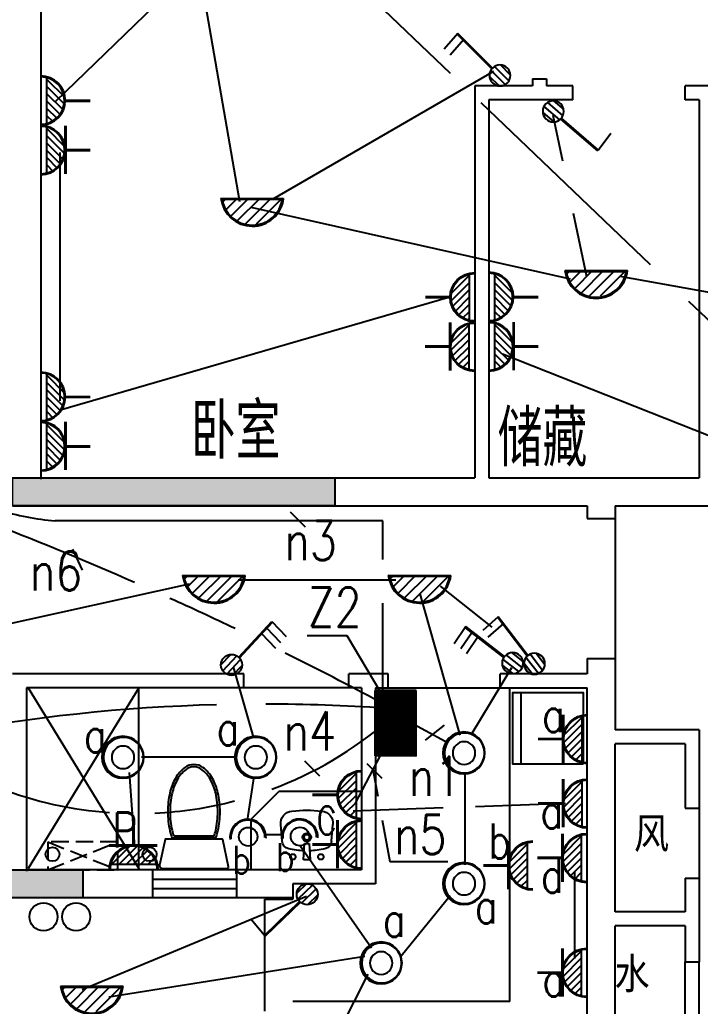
# Model space of a CAD drawing. Extents: x 45735 to 146968, y -75167 to -15767.
# Drawn here: x 96813 to 101671, y -39149 to -32101 of the extents above; entities that cross this region are included whole.
import ezdxf

# ---------------------------------------------------------------- set-up
doc = ezdxf.new("R2010")
doc.units = 0
doc.header["$LTSCALE"] = 1000
doc.header["$MEASUREMENT"] = 0
doc.linetypes.add('DASH', pattern=[0.35, 0.25, -0.1])
doc.linetypes.add('DASHED_50', pattern=[0.375, 0.25, -0.125])
doc.layers.get('0').update_dxf_attribs({"linetype": 'CONTINUOUS'})
for name, color, linetype in [('D-1', 4, 'CONTINUOUS'), ('DJ', 4, 'CONTINUOUS'), ('KG1', 4, 'CONTINUOUS'), ('WALL', 7, 'CONTINUOUS'), ('WINDOW', 7, 'CONTINUOUS'), ('WIRE', 1, 'CONTINUOUS'), ('厨卫', 251, 'CONTINUOUS'), ('文字', 7, 'CONTINUOUS'), ('柱', 252, 'CONTINUOUS'), ('热水器', 252, 'CONTINUOUS'), ('空调位', 7, 'CONTINUOUS'), ('管道', 6, 'CONTINUOUS')]:
    doc.layers.add(name, color=color, linetype=linetype)
doc.styles.add('_HZTXT', font='txt.shx', dxfattribs={"width": 0.8, "bigfont": 'hztxt.shx'})
doc.styles.add('HZTXT', font='romans.shx', dxfattribs={"width": 0.8, "bigfont": 'hztxt.shx'})

# ---------------------------------------------------------------- blocks, each defined once
blk = doc.blocks.new('*X15')
at = {"color": 0}
for p, q in [((-273.2, -61.1), (-245.7, -33.6)), ((-243.8, -137.7), (-140, -34)), ((-198, -198), (-34.4, -34.4)), ((-137.7, -243.8), (71.2, -34.8)), ((-61.1, -273.2), (176.9, -35.2)), ((41.3, -276.9), (282.5, -35.7))]:
    blk.add_line(p, q, dxfattribs=at)
blk = doc.blocks.new('K2211')
for p, q in [((-2.943, -0.429), (2.939, -0.453)), ((-2.942, -0.329), (2.939, -0.353))]:
    blk.add_line(p, q)
for radius, start, end in [(2.961, 186.38273, 353.15927), (2.861, 186.61496, 352.92705)]:
    blk.add_arc((0, 0), radius, start, end)
at = {"xscale": 0.0098684210526315, "yscale": 0.0098684210526315, "zscale": 0.0098684210526315}
blk.add_blockref('*X15', (0, 0), dxfattribs=at)
blk = doc.blocks.new('吸顶灯')
at = {"layer": 'DJ', "xscale": -76.03200000000001, "yscale": 76.03200000000001, "zscale": 76.03200000000001}
blk.add_blockref('K2211', (-108.6, 374.2), dxfattribs=at)
blk = doc.blocks.new('RSQ')
at = {"layer": '热水器', "linetype": 'DASH', "ltscale": 0.5}
for p, q in [((-250, 0), (250, -200)), ((-250, -200), (250, 0))]:
    blk.add_line(p, q, dxfattribs=at)
blk.add_lwpolyline([(250, 0), (-250, 0), (-250, -200), (250, -200)], close=True, dxfattribs=at)
blk = doc.blocks.new('*X18')
at = {"color": 0}
for p, q in [((-263, -529), (-33, -299)), ((-175, -529), (53, -301)), ((-87, -529), (121, -321)), ((2, -529), (178, -353)), ((-229, -406), (-188, -365)), ((90, -529), (224, -394)), ((179, -529), (262, -445)), ((267, -529), (289, -507))]:
    blk.add_line(p, q, dxfattribs=at)
blk = doc.blocks.new('K2303')
for p, q in [((-0.03, -2.63), (-0.03, 0.03)), ((0.07, -2.63), (0.07, 0.03)), ((-2.57, -4.69), (2.62, -4.69))]:
    blk.add_line(p, q)
for radius in [2.66, 2.56]:
    blk.add_arc((0.02, -5.3), radius, 0, 180)
at = {"xscale": 0.00888157894736835, "yscale": 0.00888157894736835, "zscale": 0.00888157894736835}
blk.add_blockref('*X18', (0, 0), dxfattribs=at)
blk = doc.blocks.new('*X20')
at = {"color": 0}
for p, q in [((-263, -529), (-33, -299)), ((-175, -529), (53, -301)), ((-87, -529), (121, -321)), ((2, -529), (178, -353)), ((-229, -406), (-188, -365)), ((90, -529), (224, -394)), ((179, -529), (262, -445)), ((267, -529), (289, -507))]:
    blk.add_line(p, q, dxfattribs=at)
blk = doc.blocks.new('K2307')
for p, q in [((-0.03, -2.63), (-0.03, 0.03)), ((0.07, -2.63), (0.07, 0.03)), ((-2.62, -2.6), (2.57, -2.6)), ((-2.62, -2.7), (2.57, -2.7)), ((-2.57, -4.69), (2.62, -4.69))]:
    blk.add_line(p, q)
for radius in [2.66, 2.56]:
    blk.add_arc((0.02, -5.3), radius, 0, 180)
at = {"xscale": 0.00888157894736835, "yscale": 0.00888157894736835, "zscale": 0.00888157894736835}
blk.add_blockref('*X20', (0, 0), dxfattribs=at)
blk = doc.blocks.new('插座')
at = {"layer": 'DJ', "xscale": 66.096, "yscale": 66.096, "zscale": 66.096, "rotation": 270}
for name, p in [('K2303', (-175.4, 269.9)), ('K2307', (-174.7, -84.1))]:
    blk.add_blockref(name, p, dxfattribs=at)
blk = doc.blocks.new('WC2')
for points in [[(210.5, 207.3, 0.354037), (206.6, 212.2), (24.2, 251, 0.477064), (0, 231.5), (0, -231.5, 0.477064), (12.1, -241.3), (206.6, -199.9, 0.354037), (210.5, -195)], [(218.2, 162.6), (218.2, -150.2, 0.033558), (268.9, -165.5, 0.056391), (405, -180.9, 0.056391), (541, -165.5, 0.070142), (644, -126.1, 0.106098), (721.4, -58.6, 0.162033), (743, 6.2, 0.162033), (721.4, 70.9, 0.106098), (644, 138.4, 0.070142), (541, 177.8, 0.056391), (405, 193.2, 0.056391), (268.9, 177.8, 0.033558)], [(232.4, 150.1), (232.4, -137.8, 0.027675), (272.6, -149.3, 0.056391), (405, -164.3, 0.056391), (537.3, -149.3, 0.070142), (636, -111.6, 0.106098), (708.2, -48.7, 0.162033), (726.4, 6.2, 0.162033), (708.2, 61, 0.106098), (636, 124, 0.070142), (537.3, 161.7, 0.056391), (405, 176.7, 0.056391), (272.6, 161.7, 0.027675)]]:
    blk.add_lwpolyline(points, format="xyb", close=True)
blk = doc.blocks.new('A32')
at = {"layer": 'DJ'}
blk.add_circle((709.5, -204.9), 88.3, dxfattribs=at)
for centre, radius, start, end in [((711.2, -199), 171.8, 177.58133, 6.8197), ((712.5, -200.6), 161.8, 178.58283, 5.12597)]:
    blk.add_arc(centre, radius, start, end, dxfattribs=at)
blk = doc.blocks.new('1')
at = {"layer": 'D-1'}
blk.add_circle((-9.3, -35), 80.7, dxfattribs=at)
at = {"layer": 'KG1'}
for centre, radius in [((-8.1, -34.4), 150), ((-12.5, -34.9), 142.5)]:
    blk.add_circle(centre, radius, dxfattribs=at)
blk = doc.blocks.new('*X27')
at = {"color": 0}
for p, q in [((-99.9, 253.6), (-3.6, 349.9)), ((-85.2, 197.6), (52.4, 335.2)), ((-49.2, 162.9), (87.1, 299.2)), ((9, 150.4), (99.6, 241))]:
    blk.add_line(p, q, dxfattribs=at)
blk = doc.blocks.new('K2361')
for p, q in [((0.627, 1.755), (3.864, 4.993)), ((0.698, 1.685), (3.935, 4.922)), ((3.935, 4.922), (5.238, 3.433))]:
    blk.add_line(p, q)
blk.add_circle((0, 0.987), 0.987)
at = {"xscale": 0.0098684210526315, "yscale": 0.0098684210526315, "zscale": 0.0098684210526315}
blk.add_blockref('*X27', (0, -1.48), dxfattribs=at)
blk = doc.blocks.new('单极开关')
at = {"layer": 'DJ', "xscale": -76.142592, "yscale": 76.142592, "zscale": 76.142592, "rotation": 180.0000000000094}
blk.add_blockref('K2361', (-170.4, 89.8), dxfattribs=at)
blk = doc.blocks.new('*X30')
at = {"color": 0}
for p, q in [((-99.9, 253.6), (-3.6, 349.9)), ((-85.2, 197.6), (52.4, 335.2)), ((-49.2, 162.9), (87.1, 299.2)), ((9, 150.4), (99.6, 241))]:
    blk.add_line(p, q, dxfattribs=at)
blk = doc.blocks.new('K2362')
for p, q in [((0.698, 1.685), (3.935, 4.922)), ((0.769, 1.614), (4.006, 4.851)), ((3.935, 4.922), (5.216, 3.458)), ((3.376, 4.363), (4.656, 2.899))]:
    blk.add_line(p, q)
blk.add_circle((0, 0.987), 0.987)
at = {"xscale": 0.0098684210526315, "yscale": 0.0098684210526315, "zscale": 0.0098684210526315}
blk.add_blockref('*X30', (0, -1.48), dxfattribs=at)
blk = doc.blocks.new('双极开关')
at = {"layer": 'DJ', "xscale": 76.142592, "yscale": 76.142592, "zscale": 76.142592}
blk.add_blockref('K2362', (-256.8, -41.2), dxfattribs=at)
blk = doc.blocks.new('*X37')
at = {"color": 0}
for p, q in [((-99.9, 253.6), (-3.6, 349.9)), ((-85.2, 197.6), (52.4, 335.2)), ((-49.2, 162.9), (87.1, 299.2)), ((9, 150.4), (99.6, 241))]:
    blk.add_line(p, q, dxfattribs=at)
blk = doc.blocks.new('K2363')
for p, q in [((0.698, 1.685), (3.935, 4.922)), ((0.769, 1.614), (4.006, 4.851)), ((3.935, 4.922), (5.216, 3.458)), ((2.891, 3.848), (4.172, 2.384)), ((3.376, 4.363), (4.656, 2.899))]:
    blk.add_line(p, q)
blk.add_circle((0, 0.987), 0.987)
at = {"xscale": 0.0098684210526315, "yscale": 0.0098684210526315, "zscale": 0.0098684210526315}
blk.add_blockref('*X37', (0, -1.48), dxfattribs=at)
blk = doc.blocks.new('A$C7D561DB7')
at = {"layer": 'DJ', "xscale": 76.142592, "yscale": 76.142592, "zscale": 76.142592}
blk.add_blockref('K2363', (75.1, 0), dxfattribs=at)
blk = doc.blocks.new('A$C38657A69')
at = {"layer": 'WIRE', "xscale": -1, "rotation": 85.80993442873107}
blk.add_blockref('A$C7D561DB7', (401.2, 451.8), dxfattribs=at)
blk = doc.blocks.new('A$C306B6713')
at = {"layer": 'WIRE', "xscale": -1, "rotation": 346.7233342377823}
blk.add_blockref('A$C38657A69', (299.3, -23.9), dxfattribs=at)
blk = doc.blocks.new('*X23')
at = {"color": 0}
for p, q in [((42.1112, 32.9931), (42.3612, 33.2431)), ((42.1113, 32.9949), (42.3594, 33.2431)), ((42.1113, 32.9967), (42.3577, 33.2431)), ((42.1113, 32.9984), (42.3559, 33.2431)), ((42.1113, 33.0002), (42.3541, 33.2431)), ((42.1113, 33.002), (42.3524, 33.2431)), ((42.1113, 33.0037), (42.3506, 33.2431)), ((42.1113, 33.0055), (42.3488, 33.2431)), ((42.1113, 33.0073), (42.3471, 33.2431)), ((42.1113, 33.009), (42.3453, 33.2431)), ((42.1113, 33.0108), (42.3435, 33.2431)), ((42.1113, 33.0126), (42.3418, 33.2431)), ((42.1113, 33.0143), (42.34, 33.2431)), ((42.1113, 33.0161), (42.3382, 33.2431)), ((42.1113, 33.0179), (42.3365, 33.2431)), ((42.1113, 33.0196), (42.3347, 33.2431)), ((42.1113, 33.0214), (42.3329, 33.2431)), ((42.1113, 33.0232), (42.3312, 33.2431)), ((42.1113, 33.0249), (42.3294, 33.2431)), ((42.1113, 33.0267), (42.3276, 33.2431)), ((42.1113, 33.0285), (42.3259, 33.2431)), ((42.1113, 33.0303), (42.3241, 33.2431)), ((42.1113, 33.032), (42.3223, 33.2431)), ((42.1113, 33.0338), (42.3206, 33.2431)), ((42.1113, 33.0356), (42.3188, 33.2431)), ((42.1113, 33.0373), (42.317, 33.2431)), ((42.1113, 33.0391), (42.3153, 33.2431)), ((42.1113, 33.0409), (42.3135, 33.2431)), ((42.1113, 33.0426), (42.3117, 33.2431)), ((42.1113, 33.0444), (42.31, 33.2431)), ((42.1113, 33.0462), (42.3082, 33.2431)), ((42.1113, 33.0479), (42.3064, 33.2431)), ((42.1113, 33.0497), (42.3046, 33.2431)), ((42.1113, 33.0515), (42.3029, 33.2431)), ((42.1113, 33.0532), (42.3011, 33.2431)), ((42.1113, 33.055), (42.2993, 33.2431)), ((42.1113, 33.0568), (42.2976, 33.2431)), ((42.1113, 33.0585), (42.2958, 33.2431)), ((42.1113, 33.0603), (42.294, 33.2431)), ((42.1113, 33.0621), (42.2923, 33.2431)), ((42.1113, 33.0638), (42.2905, 33.2431)), ((42.1113, 33.0656), (42.2887, 33.2431)), ((42.1113, 33.0674), (42.287, 33.2431)), ((42.1113, 33.0691), (42.2852, 33.2431)), ((42.1113, 33.0709), (42.2834, 33.2431)), ((42.1113, 33.0727), (42.2817, 33.2431)), ((42.1113, 33.0744), (42.2799, 33.2431)), ((42.1113, 33.0762), (42.2781, 33.2431)), ((42.1113, 33.078), (42.2764, 33.2431)), ((42.1113, 33.0797), (42.2746, 33.2431)), ((42.1113, 33.0815), (42.2728, 33.2431)), ((42.1113, 33.0833), (42.2711, 33.2431)), ((42.1113, 33.0851), (42.2693, 33.2431)), ((42.1113, 33.0868), (42.2675, 33.2431)), ((42.1113, 33.0886), (42.2658, 33.2431)), ((42.1113, 33.0904), (42.264, 33.2431)), ((42.1113, 33.0921), (42.2622, 33.2431)), ((42.1113, 33.0939), (42.2605, 33.2431)), ((42.1113, 33.0957), (42.2587, 33.2431)), ((42.1113, 33.0974), (42.2569, 33.2431)), ((42.1113, 33.0992), (42.2552, 33.2431)), ((42.1113, 33.101), (42.2534, 33.2431)), ((42.1113, 33.1027), (42.2516, 33.2431)), ((42.1113, 33.1045), (42.2498, 33.2431)), ((42.1113, 33.1063), (42.2481, 33.2431)), ((42.1113, 33.108), (42.2463, 33.2431)), ((42.1113, 33.1098), (42.2445, 33.2431)), ((42.1113, 33.1116), (42.2428, 33.2431)), ((42.1113, 33.1133), (42.241, 33.2431)), ((42.1113, 33.1151), (42.2392, 33.2431)), ((42.1113, 33.1169), (42.2375, 33.2431)), ((42.1113, 33.1186), (42.2357, 33.2431)), ((42.1113, 33.1204), (42.2339, 33.2431)), ((42.1113, 33.1222), (42.2322, 33.2431)), ((42.1113, 33.1239), (42.2304, 33.2431)), ((42.1113, 33.1257), (42.2286, 33.2431)), ((42.1113, 33.1275), (42.2269, 33.2431)), ((42.1113, 33.1292), (42.2251, 33.2431)), ((42.1113, 33.131), (42.2233, 33.2431)), ((42.1113, 33.1328), (42.2216, 33.2431)), ((42.1113, 33.1346), (42.2198, 33.2431)), ((42.1113, 33.1363), (42.218, 33.2431)), ((42.1113, 33.1381), (42.2163, 33.2431)), ((42.1113, 33.1399), (42.2145, 33.2431)), ((42.1113, 33.1416), (42.2127, 33.2431)), ((42.1113, 33.1434), (42.211, 33.2431)), ((42.1113, 33.1452), (42.2092, 33.2431)), ((42.1113, 33.1469), (42.2074, 33.2431)), ((42.1113, 33.1487), (42.2057, 33.2431)), ((42.1113, 33.1505), (42.2039, 33.2431)), ((42.1113, 33.1522), (42.2021, 33.2431)), ((42.1113, 33.154), (42.2004, 33.2431)), ((42.1113, 33.1558), (42.1986, 33.2431)), ((42.1113, 33.1575), (42.1968, 33.2431)), ((42.1113, 33.1593), (42.195, 33.2431)), ((42.1113, 33.1611), (42.1933, 33.2431)), ((42.1113, 33.1628), (42.1915, 33.2431)), ((42.1113, 33.1646), (42.1897, 33.2431)), ((42.1113, 33.1664), (42.188, 33.2431)), ((42.1113, 33.1681), (42.1862, 33.2431)), ((42.1113, 33.1699), (42.1844, 33.2431)), ((42.1113, 33.1717), (42.1827, 33.2431)), ((42.1113, 33.1734), (42.1809, 33.2431)), ((42.1113, 33.1752), (42.1791, 33.2431)), ((42.1113, 33.177), (42.1774, 33.2431)), ((42.1113, 33.1787), (42.1756, 33.2431)), ((42.1113, 33.1805), (42.1738, 33.2431)), ((42.1113, 33.1823), (42.1721, 33.2431)), ((42.1113, 33.184), (42.1703, 33.2431)), ((42.1113, 33.1858), (42.1685, 33.2431)), ((42.1113, 33.1876), (42.1668, 33.2431)), ((42.1113, 33.1894), (42.165, 33.2431)), ((42.1113, 33.1911), (42.1632, 33.2431)), ((42.1113, 33.1929), (42.1615, 33.2431)), ((42.1113, 33.1947), (42.1597, 33.2431)), ((42.1113, 33.1964), (42.1579, 33.2431)), ((42.1113, 33.1982), (42.1562, 33.2431)), ((42.1113, 33.2), (42.1544, 33.2431)), ((42.1113, 33.2017), (42.1526, 33.2431)), ((42.1113, 33.2035), (42.1509, 33.2431)), ((42.1113, 33.2053), (42.1491, 33.2431)), ((42.1113, 33.207), (42.1473, 33.2431)), ((42.1113, 33.2088), (42.1455, 33.2431)), ((42.1113, 33.2106), (42.1438, 33.2431)), ((42.1113, 33.2123), (42.142, 33.2431)), ((42.1113, 33.2141), (42.1402, 33.2431)), ((42.1113, 33.2159), (42.1385, 33.2431)), ((42.1113, 33.2176), (42.1367, 33.2431)), ((42.1113, 33.2194), (42.1349, 33.2431)), ((42.1113, 33.2212), (42.1332, 33.2431)), ((42.1113, 33.2229), (42.1314, 33.2431)), ((42.1113, 33.2247), (42.1296, 33.2431)), ((42.1113, 33.2265), (42.1279, 33.2431)), ((42.1113, 33.2282), (42.1261, 33.2431)), ((42.1113, 33.23), (42.1243, 33.2431)), ((42.1113, 33.2318), (42.1226, 33.2431)), ((42.1113, 33.2335), (42.1208, 33.2431)), ((42.1113, 33.2353), (42.119, 33.2431)), ((42.1113, 33.2371), (42.1173, 33.2431)), ((42.1113, 33.2388), (42.1155, 33.2431)), ((42.1113, 33.2406), (42.1137, 33.2431)), ((42.1113, 33.2424), (42.112, 33.2431)), ((42.113, 32.9931), (42.363, 33.2431)), ((42.1148, 32.9931), (42.3648, 33.2431)), ((42.1165, 32.9931), (42.3665, 33.2431)), ((42.1183, 32.9931), (42.3683, 33.2431)), ((42.1201, 32.9931), (42.3701, 33.2431)), ((42.1218, 32.9931), (42.3718, 33.2431)), ((42.1236, 32.9931), (42.3736, 33.2431)), ((42.1254, 32.9931), (42.3754, 33.2431)), ((42.1271, 32.9931), (42.3771, 33.2431)), ((42.1289, 32.9931), (42.3789, 33.2431)), ((42.1307, 32.9931), (42.3807, 33.2431)), ((42.1324, 32.9931), (42.3824, 33.2431)), ((42.1342, 32.9931), (42.3842, 33.2431)), ((42.136, 32.9931), (42.386, 33.2431)), ((42.1377, 32.9931), (42.3877, 33.2431)), ((42.1395, 32.9931), (42.3895, 33.2431)), ((42.1413, 32.9931), (42.3913, 33.2431)), ((42.143, 32.9931), (42.393, 33.2431)), ((42.1448, 32.9931), (42.3948, 33.2431)), ((42.1466, 32.9931), (42.3966, 33.2431)), ((42.1483, 32.9931), (42.3983, 33.2431)), ((42.1501, 32.9931), (42.4001, 33.2431)), ((42.1519, 32.9931), (42.4019, 33.2431)), ((42.1536, 32.9931), (42.4036, 33.2431)), ((42.1554, 32.9931), (42.4054, 33.2431)), ((42.1572, 32.9931), (42.4072, 33.2431)), ((42.1589, 32.9931), (42.4089, 33.2431)), ((42.1607, 32.9931), (42.4107, 33.2431)), ((42.1625, 32.9931), (42.4125, 33.2431)), ((42.1643, 32.9931), (42.4143, 33.2431)), ((42.166, 32.9931), (42.416, 33.2431)), ((42.1678, 32.9931), (42.4178, 33.2431)), ((42.1696, 32.9931), (42.4196, 33.2431)), ((42.1713, 32.9931), (42.4213, 33.2431)), ((42.1731, 32.9931), (42.4231, 33.2431)), ((42.1749, 32.9931), (42.4249, 33.2431)), ((42.1766, 32.9931), (42.4266, 33.2431)), ((42.1784, 32.9931), (42.4284, 33.2431)), ((42.1802, 32.9931), (42.4302, 33.2431)), ((42.1819, 32.9931), (42.4319, 33.2431)), ((42.1837, 32.9931), (42.4337, 33.2431)), ((42.1855, 32.9931), (42.4355, 33.2431)), ((42.1872, 32.9931), (42.4372, 33.2431)), ((42.189, 32.9931), (42.439, 33.2431)), ((42.1908, 32.9931), (42.4408, 33.2431)), ((42.1925, 32.9931), (42.4425, 33.2431)), ((42.1943, 32.9931), (42.4443, 33.2431)), ((42.1961, 32.9931), (42.4461, 33.2431)), ((42.1978, 32.9931), (42.4478, 33.2431)), ((42.1996, 32.9931), (42.4496, 33.2431)), ((42.2014, 32.9931), (42.4514, 33.2431)), ((42.2031, 32.9931), (42.4531, 33.2431)), ((42.2049, 32.9931), (42.4549, 33.2431)), ((42.2067, 32.9931), (42.4567, 33.2431)), ((42.2084, 32.9931), (42.4584, 33.2431)), ((42.2102, 32.9931), (42.4602, 33.2431)), ((42.212, 32.9931), (42.462, 33.2431)), ((42.2137, 32.9931), (42.4637, 33.2431)), ((42.2155, 32.9931), (42.4655, 33.2431)), ((42.2173, 32.9931), (42.4673, 33.2431)), ((42.2191, 32.9931), (42.4691, 33.2431)), ((42.2208, 32.9931), (42.4708, 33.2431)), ((42.2226, 32.9931), (42.4726, 33.2431)), ((42.2244, 32.9931), (42.4744, 33.2431)), ((42.2261, 32.9931), (42.4761, 33.2431)), ((42.2279, 32.9931), (42.4779, 33.2431)), ((42.2297, 32.9931), (42.4797, 33.2431)), ((42.2314, 32.9931), (42.4814, 33.2431)), ((42.2332, 32.9931), (42.4832, 33.2431)), ((42.235, 32.9931), (42.485, 33.2431)), ((42.2367, 32.9931), (42.4867, 33.2431)), ((42.2385, 32.9931), (42.4885, 33.2431)), ((42.2403, 32.9931), (42.4903, 33.2431)), ((42.242, 32.9931), (42.492, 33.2431)), ((42.2438, 32.9931), (42.4938, 33.2431)), ((42.2456, 32.9931), (42.4956, 33.2431)), ((42.2473, 32.9931), (42.4973, 33.2431)), ((42.2491, 32.9931), (42.4991, 33.2431)), ((42.2509, 32.9931), (42.5009, 33.2431)), ((42.2526, 32.9931), (42.5026, 33.2431)), ((42.2544, 32.9931), (42.5044, 33.2431)), ((42.2562, 32.9931), (42.5062, 33.2431)), ((42.2579, 32.9931), (42.5079, 33.2431)), ((42.2597, 32.9931), (42.5097, 33.2431)), ((42.2615, 32.9931), (42.5113, 33.2429)), ((42.2632, 32.9931), (42.5113, 33.2411)), ((42.265, 32.9931), (42.5113, 33.2393)), ((42.2668, 32.9931), (42.5113, 33.2376)), ((42.2685, 32.9931), (42.5113, 33.2358)), ((42.2703, 32.9931), (42.5113, 33.234)), ((42.2721, 32.9931), (42.5113, 33.2323)), ((42.2739, 32.9931), (42.5113, 33.2305)), ((42.2756, 32.9931), (42.5113, 33.2287)), ((42.2774, 32.9931), (42.5113, 33.227)), ((42.2792, 32.9931), (42.5113, 33.2252)), ((42.2809, 32.9931), (42.5113, 33.2234)), ((42.2827, 32.9931), (42.5113, 33.2217)), ((42.2845, 32.9931), (42.5113, 33.2199)), ((42.2862, 32.9931), (42.5113, 33.2181)), ((42.288, 32.9931), (42.5113, 33.2164)), ((42.2898, 32.9931), (42.5113, 33.2146)), ((42.2915, 32.9931), (42.5113, 33.2128)), ((42.2933, 32.9931), (42.5113, 33.211)), ((42.2951, 32.9931), (42.5113, 33.2093)), ((42.2968, 32.9931), (42.5113, 33.2075)), ((42.2986, 32.9931), (42.5113, 33.2057)), ((42.3004, 32.9931), (42.5113, 33.204)), ((42.3021, 32.9931), (42.5113, 33.2022)), ((42.3039, 32.9931), (42.5113, 33.2004)), ((42.3057, 32.9931), (42.5113, 33.1987)), ((42.3074, 32.9931), (42.5113, 33.1969)), ((42.3092, 32.9931), (42.5113, 33.1951)), ((42.311, 32.9931), (42.5113, 33.1934)), ((42.3127, 32.9931), (42.5113, 33.1916)), ((42.3145, 32.9931), (42.5113, 33.1898)), ((42.3163, 32.9931), (42.5113, 33.1881)), ((42.318, 32.9931), (42.5113, 33.1863)), ((42.3198, 32.9931), (42.5113, 33.1845)), ((42.3216, 32.9931), (42.5113, 33.1828)), ((42.3233, 32.9931), (42.5113, 33.181)), ((42.3251, 32.9931), (42.5113, 33.1792)), ((42.3269, 32.9931), (42.5113, 33.1775)), ((42.3287, 32.9931), (42.5113, 33.1757)), ((42.3304, 32.9931), (42.5113, 33.1739)), ((42.3322, 32.9931), (42.5113, 33.1722)), ((42.334, 32.9931), (42.5113, 33.1704)), ((42.3357, 32.9931), (42.5113, 33.1686)), ((42.3375, 32.9931), (42.5113, 33.1669)), ((42.3393, 32.9931), (42.5113, 33.1651)), ((42.341, 32.9931), (42.5113, 33.1633)), ((42.3428, 32.9931), (42.5113, 33.1616)), ((42.3446, 32.9931), (42.5113, 33.1598)), ((42.3463, 32.9931), (42.5113, 33.158)), ((42.3481, 32.9931), (42.5113, 33.1562)), ((42.3499, 32.9931), (42.5113, 33.1545)), ((42.3516, 32.9931), (42.5113, 33.1527)), ((42.3534, 32.9931), (42.5113, 33.1509)), ((42.3552, 32.9931), (42.5113, 33.1492)), ((42.3569, 32.9931), (42.5113, 33.1474)), ((42.3587, 32.9931), (42.5113, 33.1456)), ((42.3605, 32.9931), (42.5113, 33.1439)), ((42.3622, 32.9931), (42.5113, 33.1421)), ((42.364, 32.9931), (42.5113, 33.1403)), ((42.3658, 32.9931), (42.5113, 33.1386)), ((42.3675, 32.9931), (42.5113, 33.1368)), ((42.3693, 32.9931), (42.5113, 33.135)), ((42.3711, 32.9931), (42.5113, 33.1333)), ((42.3728, 32.9931), (42.5113, 33.1315)), ((42.3746, 32.9931), (42.5113, 33.1297)), ((42.3764, 32.9931), (42.5113, 33.128)), ((42.3782, 32.9931), (42.5113, 33.1262)), ((42.3799, 32.9931), (42.5113, 33.1244)), ((42.3817, 32.9931), (42.5113, 33.1227)), ((42.3835, 32.9931), (42.5113, 33.1209)), ((42.3852, 32.9931), (42.5113, 33.1191)), ((42.387, 32.9931), (42.5113, 33.1174)), ((42.3888, 32.9931), (42.5113, 33.1156)), ((42.3905, 32.9931), (42.5113, 33.1138)), ((42.3923, 32.9931), (42.5113, 33.1121)), ((42.3941, 32.9931), (42.5113, 33.1103)), ((42.3958, 32.9931), (42.5113, 33.1085)), ((42.3976, 32.9931), (42.5113, 33.1068)), ((42.3994, 32.9931), (42.5113, 33.105)), ((42.4011, 32.9931), (42.5113, 33.1032)), ((42.4029, 32.9931), (42.5113, 33.1014)), ((42.4047, 32.9931), (42.5113, 33.0997)), ((42.4064, 32.9931), (42.5113, 33.0979)), ((42.4082, 32.9931), (42.5113, 33.0961)), ((42.41, 32.9931), (42.5113, 33.0944)), ((42.4117, 32.9931), (42.5113, 33.0926)), ((42.4135, 32.9931), (42.5113, 33.0908)), ((42.4153, 32.9931), (42.5113, 33.0891)), ((42.417, 32.9931), (42.5113, 33.0873)), ((42.4188, 32.9931), (42.5113, 33.0855)), ((42.4206, 32.9931), (42.5113, 33.0838)), ((42.4223, 32.9931), (42.5113, 33.082)), ((42.4241, 32.9931), (42.5113, 33.0802)), ((42.4259, 32.9931), (42.5113, 33.0785)), ((42.4276, 32.9931), (42.5113, 33.0767)), ((42.4294, 32.9931), (42.5113, 33.0749)), ((42.4312, 32.9931), (42.5113, 33.0732)), ((42.433, 32.9931), (42.5113, 33.0714)), ((42.4347, 32.9931), (42.5113, 33.0696)), ((42.4365, 32.9931), (42.5113, 33.0679)), ((42.4383, 32.9931), (42.5113, 33.0661)), ((42.44, 32.9931), (42.5113, 33.0643)), ((42.4418, 32.9931), (42.5113, 33.0626)), ((42.4436, 32.9931), (42.5113, 33.0608)), ((42.4453, 32.9931), (42.5113, 33.059)), ((42.4471, 32.9931), (42.5113, 33.0573)), ((42.4489, 32.9931), (42.5113, 33.0555)), ((42.4506, 32.9931), (42.5113, 33.0537)), ((42.4524, 32.9931), (42.5113, 33.0519)), ((42.4542, 32.9931), (42.5113, 33.0502)), ((42.4559, 32.9931), (42.5113, 33.0484)), ((42.4577, 32.9931), (42.5113, 33.0466)), ((42.4595, 32.9931), (42.5113, 33.0449)), ((42.4612, 32.9931), (42.5113, 33.0431)), ((42.463, 32.9931), (42.5113, 33.0413)), ((42.4648, 32.9931), (42.5113, 33.0396)), ((42.4665, 32.9931), (42.5113, 33.0378)), ((42.4683, 32.9931), (42.5113, 33.036)), ((42.4701, 32.9931), (42.5113, 33.0343)), ((42.4718, 32.9931), (42.5113, 33.0325)), ((42.4736, 32.9931), (42.5113, 33.0307)), ((42.4754, 32.9931), (42.5113, 33.029)), ((42.4771, 32.9931), (42.5113, 33.0272)), ((42.4789, 32.9931), (42.5113, 33.0254)), ((42.4807, 32.9931), (42.5113, 33.0237)), ((42.4824, 32.9931), (42.5113, 33.0219)), ((42.4842, 32.9931), (42.5113, 33.0201)), ((42.486, 32.9931), (42.5113, 33.0184)), ((42.4878, 32.9931), (42.5113, 33.0166)), ((42.4895, 32.9931), (42.5113, 33.0148)), ((42.4913, 32.9931), (42.5113, 33.0131)), ((42.4931, 32.9931), (42.5113, 33.0113)), ((42.4948, 32.9931), (42.5113, 33.0095)), ((42.4966, 32.9931), (42.5113, 33.0078)), ((42.4984, 32.9931), (42.5113, 33.006)), ((42.5001, 32.9931), (42.5113, 33.0042)), ((42.5019, 32.9931), (42.5113, 33.0025)), ((42.5037, 32.9931), (42.5113, 33.0007)), ((42.5054, 32.9931), (42.5113, 32.9989)), ((42.5072, 32.9931), (42.5113, 32.9971)), ((42.509, 32.9931), (42.5113, 32.9954))]:
    blk.add_line(p, q, dxfattribs=at)
blk = doc.blocks.new('A8')
at = {"layer": 'DJ'}
for p, q in [((390, -308), (1326, -308)), ((390, -308), (390, -893)), ((1326, -308), (1326, -893)), ((390, -893), (1326, -893))]:
    blk.add_line(p, q, dxfattribs=at)
blk.add_solid([(390, -893), (390, -308), (1326, -893), (1326, -308)], dxfattribs=at)
at = {"layer": 'DJ', "xscale": 2340, "yscale": 2340, "zscale": 2340}
blk.add_blockref('*X23', (-98150, -78097), dxfattribs=at)
blk = doc.blocks.new('配电箱')
at = {"layer": 'DJ', "xscale": 0.5, "yscale": 0.5, "zscale": 0.5, "rotation": 180}
blk.add_blockref('A8', (379.9, -625.6), dxfattribs=at)

msp = doc.modelspace()

# ---------------------------------------------------------------- hatches: boundary and pattern name
at = {"layer": '柱'}
h = msp.add_hatch(color=256, dxfattribs=at)
h.paths.add_polyline_path([(105162.6, -39974.5), (105162.6, -39774.5), (105862.6, -39774.5), (105862.6, -42174.5), (105062.6, -42174.5), (105062.6, -41974.5), (105662.6, -41974.5), (105662.6, -39974.5)])
h.paths.add_polyline_path([(92062.6, -42774.5), (91562.6, -42774.5), (91562.6, -44374.5), (91762.6, -44374.5), (91762.6, -42974.5), (92062.6, -42974.5)])
h.paths.add_polyline_path([(91562.6, -46274.5), (91762.6, -46274.5), (91762.6, -48074.5), (92212.6, -48074.5), (92212.6, -48274.5), (91562.6, -48274.5)])
h.paths.add_polyline_path([(88962.6, -36574.5), (89162.6, -36574.5), (89162.6, -38174.5), (89462.6, -38174.5), (89462.6, -38374.5), (88962.6, -38374.5)])
h.paths.add_polyline_path([(89462.6, -28974.5), (88962.6, -28974.5), (88962.6, -31974.5), (89162.6, -31974.5), (89162.6, -29174.5), (89462.6, -29174.5)])
h.paths.add_polyline_path([(94762.6, -48074.5), (94762.6, -48274.5), (96162.6, -48274.5), (96162.6, -48074.5), (95462.6, -48074.5), (95462.6, -47274.5), (95262.6, -47274.5), (95262.6, -48074.5)])
h.paths.add_polyline_path([(95562.6, -41574.5), (96062.6, -41574.5), (96062.6, -43564.5), (95862.6, -43564.5), (95862.6, -41774.5), (95562.6, -41774.5)])
h.paths.add_polyline_path([(100762.6, -47174.5), (100962.6, -47174.5), (100962.6, -48774.5), (100762.6, -48774.5)])
h.paths.add_polyline_path([(105062.6, -46774.5), (105262.6, -46774.5), (105262.6, -48774.5), (105062.6, -48774.5)])
h.paths.add_polyline_path([(100962.6, -41574.5), (100962.6, -41774.5), (98962.6, -41774.5), (98962.6, -41574.5)])
h.paths.add_polyline_path([(104062.6, -39974.5), (104062.6, -39774.5), (103362.6, -39774.5), (103362.6, -42174.5), (104162.6, -42174.5), (104162.6, -41974.5), (103562.6, -41974.5), (103562.6, -39974.5)])
h.paths.add_polyline_path([(103562.6, -39974.5), (103562.6, -41974.5)], flags=16)
h.paths.add_polyline_path([(96762.6, -35574.5), (96762.6, -35374.5), (99062.6, -35374.5), (99062.6, -35574.5)])
h.paths.add_polyline_path([(92762.6, -35624.5), (92762.6, -35374.5), (94162.6, -35374.5), (94162.6, -35624.5)])
h.paths.add_polyline_path([(95262.6, -38374.5), (95262.6, -38174.5), (97262.6, -38174.5), (97262.6, -38374.5)])
h.paths.add_polyline_path([(92362.6, -28974.5), (93062.6, -28974.5), (93062.6, -30274.5), (93062.6, -30474.5), (92862.6, -30474.5), (92862.6, -29174.5), (92362.6, -29174.5)])
h.paths.add_polyline_path([(105062.6, -34574.5), (105262.6, -34574.5), (105262.6, -35574.5), (103962.6, -35574.5), (103962.6, -35374.5), (105062.6, -35374.5)])
h.paths.add_polyline_path([(98862.6, -31574.5), (99062.6, -31574.5), (99062.6, -27574.5), (98862.6, -27574.5)])
h.paths.add_polyline_path([(105062.6, -30974.5), (105262.6, -30974.5), (105262.6, -27574.5), (105062.6, -27574.5)])
h.paths.add_polyline_path([(120262.6, -35624.5), (120262.6, -35374.5), (118862.6, -35374.5), (118862.6, -35624.5)])
h.paths.add_polyline_path([(112062.6, -41574.5), (112062.6, -41774.5), (114062.6, -41774.5), (114062.6, -41574.5)])
h.paths.add_polyline_path([(107962.6, -46774.5), (107762.6, -46774.5), (107762.6, -48774.5), (107962.6, -48774.5)])
h.paths.add_polyline_path([(112262.6, -47174.5), (112062.6, -47174.5), (112062.6, -48774.5), (112262.6, -48774.5)])
h.paths.add_polyline_path([(108962.6, -39974.5), (108962.6, -39774.5), (109662.6, -39774.5), (109662.6, -42174.5), (108862.6, -42174.5), (108862.6, -41974.5), (109462.6, -41974.5), (109462.6, -39974.5)])
h.paths.add_polyline_path([(107862.6, -39974.5), (107862.6, -39774.5), (107162.6, -39774.5), (107162.6, -42174.5), (107962.6, -42174.5), (107962.6, -41974.5), (107362.6, -41974.5), (107362.6, -39974.5)])
h.paths.add_polyline_path([(109462.6, -39974.5), (109462.6, -41974.5)], flags=16)
h.paths.add_polyline_path([(118262.6, -48074.5), (118262.6, -48274.5), (116862.6, -48274.5), (116862.6, -48074.5), (117562.6, -48074.5), (117562.6, -47274.5), (117762.6, -47274.5), (117762.6, -48074.5)])
h.paths.add_polyline_path([(117462.6, -41574.5), (116962.6, -41574.5), (116962.6, -43564.5), (117162.6, -43564.5), (117162.6, -41774.5), (117462.6, -41774.5)])
h.paths.add_polyline_path([(107962.6, -34574.5), (107762.6, -34574.5), (107762.6, -35574.5), (109062.6, -35574.5), (109062.6, -35374.5), (107962.6, -35374.5)])
h.paths.add_polyline_path([(107962.6, -30974.5), (107762.6, -30974.5), (107762.6, -27574.5), (107962.6, -27574.5)])
h.paths.add_polyline_path([(116262.6, -35574.5), (116262.6, -35374.5), (113962.6, -35374.5), (113962.6, -35574.5)])
h.paths.add_polyline_path([(117762.6, -38374.5), (117762.6, -38174.5), (115762.6, -38174.5), (115762.6, -38374.5)])
h.paths.add_polyline_path([(114162.6, -31574.5), (113962.6, -31574.5), (113962.6, -27574.5), (114162.6, -27574.5)])
h.paths.add_polyline_path([(121462.6, -46274.5), (121262.6, -46274.5), (121262.6, -48074.5), (120812.6, -48074.5), (120812.6, -48274.5), (121462.6, -48274.5)])
h.paths.add_polyline_path([(120962.6, -42774.5), (121462.6, -42774.5), (121462.6, -44374.5), (121262.6, -44374.5), (121262.6, -42974.5), (120962.6, -42974.5)])
h.paths.add_polyline_path([(124062.6, -36574.5), (123862.6, -36574.5), (123862.6, -38174.5), (123562.6, -38174.5), (123562.6, -38374.5), (124062.6, -38374.5)])
h.paths.add_polyline_path([(120662.6, -28974.5), (119962.6, -28974.5), (119962.6, -30274.5), (119962.6, -30474.5), (120162.6, -30474.5), (120162.6, -29174.5), (120662.6, -29174.5)])
h.paths.add_polyline_path([(123562.6, -28974.5), (124062.6, -28974.5), (124062.6, -31974.5), (123862.6, -31974.5), (123862.6, -29174.5), (123562.6, -29174.5)])

# ---------------------------------------------------------------- linework, layer by layer
for p, q in [((101662.6, -37734.5), (101662.6, -38234.5)), ((98362.6, -38174.5), (97762.6, -38174.5)), ((98362.6, -38174.5), (97762.6, -38174.5)), ((97762.6, -38241.1), (98362.6, -38241.1)), ((97762.6, -38241.1), (98362.6, -38241.1)), ((97762.6, -38307.8), (98362.6, -38307.8)), ((98362.6, -38374.5), (97762.6, -38374.5))]:
    msp.add_line(p, q)
at = {"layer": 'DJ'}
for p, q in [((98744.3, -35617.1), (98850.4, -35723.2)), ((97188.7, -35883.5), (97259.7, -36033.2)), ((99709.1, -37247.3), (99846.5, -37140)), ((98846.2, -37395.8), (98952.3, -37501.9)), ((99290.9, -37414), (99397, -37520)), ((99334, -37457.1), (99368.8, -37646.8)), ((99400.4, -37819.5), (99454.4, -38115)), ((99454.4, -38115), (99870.2, -38115))]:
    msp.add_line(p, q, dxfattribs=at)
at = {"layer": 'DJ', "linetype": 'DASHED_50', "ltscale": 1000}
for p, q in [((99150.1, -36502.6), (98864.2, -36502.6)), ((99391.7, -36908), (99150.1, -36502.6))]:
    msp.add_line(p, q, dxfattribs=at)
at = {"layer": 'WALL'}
for p, q in [((96962.6, -31574.5), (96962.6, -35384.5)), ((100472.6, -32524.5), (100472.6, -32574.5)), ((100472.6, -32524.5), (100572.6, -32524.5)), ((100572.6, -32524.5), (100572.6, -32574.5)), ((100062.6, -32574.5), (100062.6, -35374.5)), ((100472.6, -32574.5), (100062.6, -32574.5)), ((100762.6, -32574.5), (100572.6, -32574.5)), ((100762.6, -32674.5), (100762.6, -32574.5)), ((101562.6, -32674.5), (101562.6, -32574.5)), ((101762.6, -32574.5), (101562.6, -32574.5)), ((100162.6, -32674.5), (100162.6, -35374.5)), ((100762.6, -32674.5), (100162.6, -32674.5)), ((101662.6, -32674.5), (101562.6, -32674.5)), ((101662.6, -32674.5), (101662.6, -35374.5)), ((96952.6, -35374.5), (100062.6, -35374.5)), ((100162.6, -35374.5), (101662.6, -35374.5)), ((96762.6, -35574.5), (100862.6, -35574.5)), ((100862.6, -35574.5), (100862.6, -35664.5)), ((101062.6, -35574.5), (101062.6, -35664.5)), ((101062.6, -35574.5), (101812.6, -35574.5)), ((100862.6, -35664.5), (101062.6, -35664.5)), ((100862.6, -36664.5), (100862.6, -36774.5)), ((100862.6, -36664.5), (101062.6, -36664.5)), ((101062.6, -36664.5), (101062.6, -37174.5)), ((98412.6, -36774.5), (96762.6, -36774.5)), ((98412.6, -36874.5), (98412.6, -36774.5)), ((99162.6, -36874.5), (99162.6, -36774.5)), ((99442.6, -36774.5), (99162.6, -36774.5)), ((99442.6, -36874.5), (99442.6, -36774.5)), ((100862.6, -36774.5), (100242.6, -36774.5)), ((100242.6, -36874.5), (100242.6, -36774.5)), ((98412.6, -36874.5), (96862.6, -36874.5)), ((96862.6, -36874.5), (96862.6, -38184.5)), ((99252.6, -36874.5), (99162.6, -36874.5)), ((99252.6, -36874.5), (99252.6, -38174.5)), ((99352.6, -36874.5), (99352.6, -38274.5)), ((99352.6, -36874.5), (99442.6, -36874.5)), ((100242.6, -36874.5), (100862.6, -36874.5)), ((100862.6, -39774.5), (100862.6, -36874.5)), ((101662.6, -37174.5), (101062.6, -37174.5)), ((101662.6, -37174.5), (101662.6, -37734.5)), ((101062.6, -38474.5), (101062.6, -37274.5)), ((101562.6, -37274.5), (101062.6, -37274.5)), ((101562.6, -37274.5), (101562.6, -37734.5)), ((101562.6, -37734.5), (101662.6, -37734.5)), ((97762.6, -38174.5), (96862.6, -38174.5)), ((97762.6, -38374.5), (97762.6, -38174.5)), ((99252.6, -38174.5), (98362.6, -38174.5)), ((98362.6, -38374.5), (98362.6, -38174.5)), ((101562.6, -38234.5), (101662.6, -38234.5)), ((101562.6, -38234.5), (101562.6, -38474.5)), ((101662.6, -38234.5), (101662.6, -38830.5)), ((98762.6, -38274.5), (98762.6, -38374.5)), ((99352.6, -38274.5), (98762.6, -38274.5)), ((98762.6, -38283.1), (98762.6, -38383.1)), ((98762.6, -38283.1), (98762.6, -38383.1)), ((97762.6, -38374.5), (93262.6, -38374.5)), ((98762.6, -38374.5), (98362.6, -38374.5)), ((98562.6, -38383.1), (98762.6, -38383.1)), ((98562.6, -38383.1), (98762.6, -38383.1)), ((101562.6, -38474.5), (101062.6, -38474.5)), ((101562.6, -38574.5), (101062.6, -38574.5)), ((101062.6, -39774.5), (101062.6, -38574.5)), ((101562.6, -38574.5), (101562.6, -38830.5)), ((101562.6, -38830.5), (101662.6, -38830.5))]:
    msp.add_line(p, q, dxfattribs=at)
at = {"layer": 'WINDOW'}
for p, q in [((101062.6, -35664.5), (101062.6, -36664.5)), ((99162.6, -36874.5), (98412.6, -36874.5)), ((99442.6, -36874.5), (100242.6, -36874.5)), ((98562.6, -39183.1), (98562.6, -38383.1)), ((101562.6, -39330.5), (101562.6, -38830.5)), ((101662.6, -39330.5), (101662.6, -38830.5))]:
    msp.add_line(p, q, dxfattribs=at)
at = {"layer": 'WIRE'}
for p, q in [((99135.8, -30688.6), (97067.8, -32684.5)), ((99888.8, -32485.7), (99022.1, -31656.5)), ((98384.3, -33402.1), (98114.5, -31838.6)), ((100195.2, -32471), (98620.2, -33384.3)), ((101316.4, -33851.6), (100107.6, -32695)), ((100689.2, -33112.3), (100621, -32784.7)), ((100745.9, -33954.8), (98464.7, -33442.6)), ((100861, -33938.1), (100767, -33486.2)), ((102167.7, -34126.4), (101098.9, -33935.7)), ((99884.1, -34083.8), (97094.6, -34892.7)), ((103267.2, -35718), (101589.9, -34113.3)), ((103190, -35650.3), (100258.6, -34490.1)), ((99404.9, -35681.1), (97066.3, -35681.1)), ((99404.9, -35958.3), (99404.9, -35681.1)), ((98021.7, -36133.2), (95575.2, -36676.5)), ((99498.2, -36104.7), (98371.5, -36104.7)), ((100184.8, -36440.4), (99816.4, -36147.6)), ((99956.6, -37211.4), (99672, -36202.6)), ((99404.9, -36912.8), (99404.9, -36270)), ((98336.9, -36723.8), (98479.9, -37224.9)), ((100324, -36732), (100033.7, -37211.6)), ((99570.1, -37102.8), (99849.9, -37254.2)), ((99439.4, -37256.9), (99204.1, -37703.8)), ((98362.3, -37368.1), (97681.9, -37368.1)), ((97594.6, -37479.5), (97632.1, -38007.1)), ((99989.8, -37487.2), (99989.8, -38139.4)), ((98439.6, -37819.7), (98486, -37507.2)), ((100710.1, -37701.3), (100067.2, -37724.1)), ((99834.9, -37732.3), (99193, -37755)), ((98555.6, -37924.3), (98555.6, -37924.3)), ((98694.7, -37924.3), (98555.6, -37924.3)), ((99325.3, -38733.5), (98812.4, -37999.7)), ((100773, -38191.2), (100773, -38808.4)), ((98859.9, -38363.6), (97259, -39032.1)), ((99884.9, -38360.7), (99535.1, -38791.7)), ((99277.5, -38793.9), (97448.4, -39082.9)), ((99296.9, -38919.6), (98944.1, -39620.8))]:
    msp.add_line(p, q, dxfattribs=at)
at = {"layer": 'WIRE', "linetype": 'ByBlock'}
msp.add_line((97099.7, -33050.3), (97099.7, -34824.9), dxfattribs=at)
for centre, radius, start, end in [((97241.8, -33700.8), 1988, 253.09039, 264.9361), ((87576.1, -58978.7), 24971.6, 66.24961, 68.72909), ((87576.1, -58978.7), 24971.6, 64.43866, 65.61574), ((87576.1, -58978.7), 24971.6, 61.7712, 63.52426)]:
    msp.add_arc(centre, radius, start, end, dxfattribs=at)
at = {"layer": 'WIRE'}
for centre, radius, start, end in [((98553.5, -49582.3), 12592.1, 91.52639, 109.71675), ((98553.5, -49582.3), 12592.1, 86.06841, 89.92491), ((97651.2, -35024.1), 2747.6, 290.50666, 310.57175), ((97651.2, -35024.1), 2747.6, 249.06327, 265.88368), ((97651.2, -35024.1), 2747.6, 272.62657, 284.64954)]:
    msp.add_arc(centre, radius, start, end, dxfattribs=at)
at = {"layer": '厨卫'}
for p, q in [((97662.6, -36874.5), (96872.6, -38164.5)), ((96872.6, -36874.5), (97662.6, -38164.5)), ((97662.6, -38164.5), (97662.6, -36874.5)), ((100312.6, -39114.5), (100312.6, -36874.5)), ((100393.3, -37418.2), (100393.3, -36908.2)), ((98462, -37814.5), (98662, -37614.5)), ((99262.6, -37614.5), (98662, -37614.5)), ((98462, -37814.5), (98462, -38164.5)), ((98839.4, -38102.9), (98846.9, -37986.2)), ((98846.9, -37986.2), (98878.3, -37986.2)), ((98878.3, -37986.2), (98885.8, -38102.9)), ((98885.8, -38102.9), (98839.4, -38102.9)), ((100312.6, -39114.5), (98762.6, -39114.5))]:
    msp.add_line(p, q, dxfattribs=at)
msp.add_lwpolyline([(100834.2, -37418.2), (100334.2, -37418.2), (100334.2, -36908.2), (100834.2, -36908.2)], close=True, dxfattribs=at)
for points in [[(98676.3, -37851.1, -0.409075), (98756.7, -37753.9)], [(98756.7, -37753.9, -0.051387), (98968.4, -37753.9)], [(98968.4, -37753.9, -0.409075), (99048.9, -37851.1)], [(98843.5, -38038.2, -0.046365), (98733.4, -38024.4, -0.332734), (98686.4, -37969.9)], [(99038.7, -37969.9, -0.332734), (98991.8, -38024.4, -0.046365), (98881.6, -38038.2)]]:
    msp.add_lwpolyline(points, format="xyb", dxfattribs=at)
for points in [[(98686.4, -37969.9), (98676.3, -37851.1)], [(99038.7, -37969.9), (99048.9, -37851.1)]]:
    msp.add_lwpolyline(points, dxfattribs=at)
for centre, radius in [((98862.6, -37941.1), 30), ((98862.6, -37941.1), 20), ((97046.8, -38063.3), 50), ((97740.3, -38063.3), 50), ((98762.6, -38081.1), 20), ((98962.6, -38081.1), 20)]:
    msp.add_circle(centre, radius, dxfattribs=at)
at = {"layer": '柱', "flags": 128}
for points in [[(96762.6, -35574.5), (96762.6, -35374.5), (99062.6, -35374.5), (99062.6, -35574.5), (96762.6, -35574.5)], [(95262.6, -38374.5), (95262.6, -38174.5), (97262.6, -38174.5), (97262.6, -38374.5), (95262.6, -38374.5)]]:
    msp.add_lwpolyline(points, dxfattribs=at)
at = {"layer": '管道'}
for centre in [(96982.9, -38509.6), (97215.9, -38509.6)]:
    msp.add_circle(centre, 100, dxfattribs=at)

# ---------------------------------------------------------------- block references
at = {"layer": 'DJ'}
for name, p, xscale, yscale, zscale, rotation in [('K2307', (100515.7, -37239.3), -66.096, 66.096, 66.096, 90), ('K2307', (100515.7, -37699.8), -66.096, 66.096, 66.096, 90), ('A32', (98976, -38091.4), 0.75, 0.75, 0.75, 180), ('A32', (99345.7, -38089.4), 0.75, 0.75, 0.75, 180), ('K2307', (100511, -38089), -66.096, 66.096, 66.096, 90), ('K2307', (100126.2, -38142.5), -66.096, 66.096, 66.096, 90), ('K2307', (100511, -38908.7), -66.096, 66.096, 66.096, 90)]:
    msp.add_blockref(name, p, dxfattribs=dict(at, xscale=xscale, yscale=yscale, zscale=zscale, rotation=rotation))
at = {"layer": 'DJ', "xscale": 66.096, "yscale": 66.096, "zscale": 66.096}
msp.add_blockref('K2307', (97625.2, -37823.5), dxfattribs=at)
at = {"layer": 'WIRE', "xscale": -1}
for name, p in [('双极开关', (99984.4, -32533.3)), ('吸顶灯', (98364.6, -33725.4)), ('吸顶灯', (100819.5, -34241)), ('插座', (99535.5, -34352.3)), ('吸顶灯', (98091, -36418.6)), ('吸顶灯', (99558.4, -36418.6)), ('1', (99975.4, -37304.9)), ('1', (97541, -37335.7)), ('1', (98488.9, -37335.7)), ('插座', (98730.3, -37908.4)), ('1', (99975.4, -38238)), ('1', (99384.3, -38805)), ('吸顶灯', (97219.3, -39353.7))]:
    msp.add_blockref(name, p, dxfattribs=at)
at = {"layer": 'WIRE'}
for p in [(97488.5, -32947.3), (100687.8, -34349.9), (97489.3, -35063.5)]:
    msp.add_blockref('插座', p, dxfattribs=at)
at = {"layer": 'WIRE', "rotation": 4.172589319700553}
msp.add_blockref('单极开关', (100792.9, -32758.1), dxfattribs=at)
at = {"layer": 'WIRE', "linetype": 'ByBlock', "rotation": 101.3023166393766}
msp.add_blockref('A$C306B6713', (98753.4, -36700.8), dxfattribs=at)
at = {"layer": 'WIRE', "linetype": 'ByBlock', "xscale": -1, "rotation": 267.9023817639413}
msp.add_blockref('A$C306B6713', (99907.4, -36756.8), dxfattribs=at)
at = {"layer": 'WIRE', "xscale": -1}
for name, p, rotation in [('双极开关', (100228.1, -36702), 352.5179760701228), ('配电箱', (99170.9, -37176), 90), ('单极开关', (98694.6, -38359.9), 358.8776041579786)]:
    msp.add_blockref(name, p, dxfattribs=dict(at, rotation=rotation))
at = {"layer": '厨卫', "rotation": 90}
msp.add_blockref('WC2', (98062.6, -38164.5), dxfattribs=at)
at = {"layer": '热水器'}
msp.add_blockref('RSQ', (97262.6, -37974.5), dxfattribs=at)

# ---------------------------------------------------------------- texts
at = {"layer": 'DJ', "linetype": 'DASHED_50', "ltscale": 1000, "style": '_HZTXT', "width": 0.8}
for s, p in [('n3', (98701.9, -35960.8)), ('n6', (96885.2, -36179.4)), ('Z2', (98868.9, -36437.7)), ('n4', (98696.6, -37322.8)), ('n1', (99590.3, -37644.6)), ('n5', (99484.7, -38061.9))]:
    msp.add_text(s, height=280, dxfattribs=at).set_placement(p)
at = {"layer": 'DJ', "style": '_HZTXT', "width": 0.8}
for s, height, p in [('a', 250, (100541.4, -37190.1)), ('a', 250, (98218.6, -37285.4)), ('a', 250, (97270.5, -37335.3)), ('P', 250, (97474.3, -38014.5)), ('C', 200, (98931.5, -37922.4)), ('a', 250, (100529.5, -37878.3)), ('b', 250, (100158, -38093.3)), ('b', 200, (98642.7, -38182.9)), ('b', 200, (98331.3, -38202.6)), ('d', 250, (100533.2, -38337.8)), ('a', 250, (100061.3, -38557.3)), ('a', 250, (99404.8, -38653)), ('a', 250, (100542.9, -39079.5))]:
    msp.add_text(s, height=height, dxfattribs=at).set_placement(p)
at = {"layer": '文字', "style": 'HZTXT', "width": 0.8}
for s, p in [('卧室', (98034.5, -35240.9)), ('储藏', (100224.7, -35292.5))]:
    msp.add_text(s, height=400, dxfattribs=at).set_placement(p)
at = {"layer": '空调位', "style": 'HZTXT'}
for s, p in [('风', (101197.8, -38046.6)), ('水', (101059.3, -39049))]:
    msp.add_text(s, height=250, dxfattribs=at).set_placement(p)

doc.saveas('drawing.dxf')
